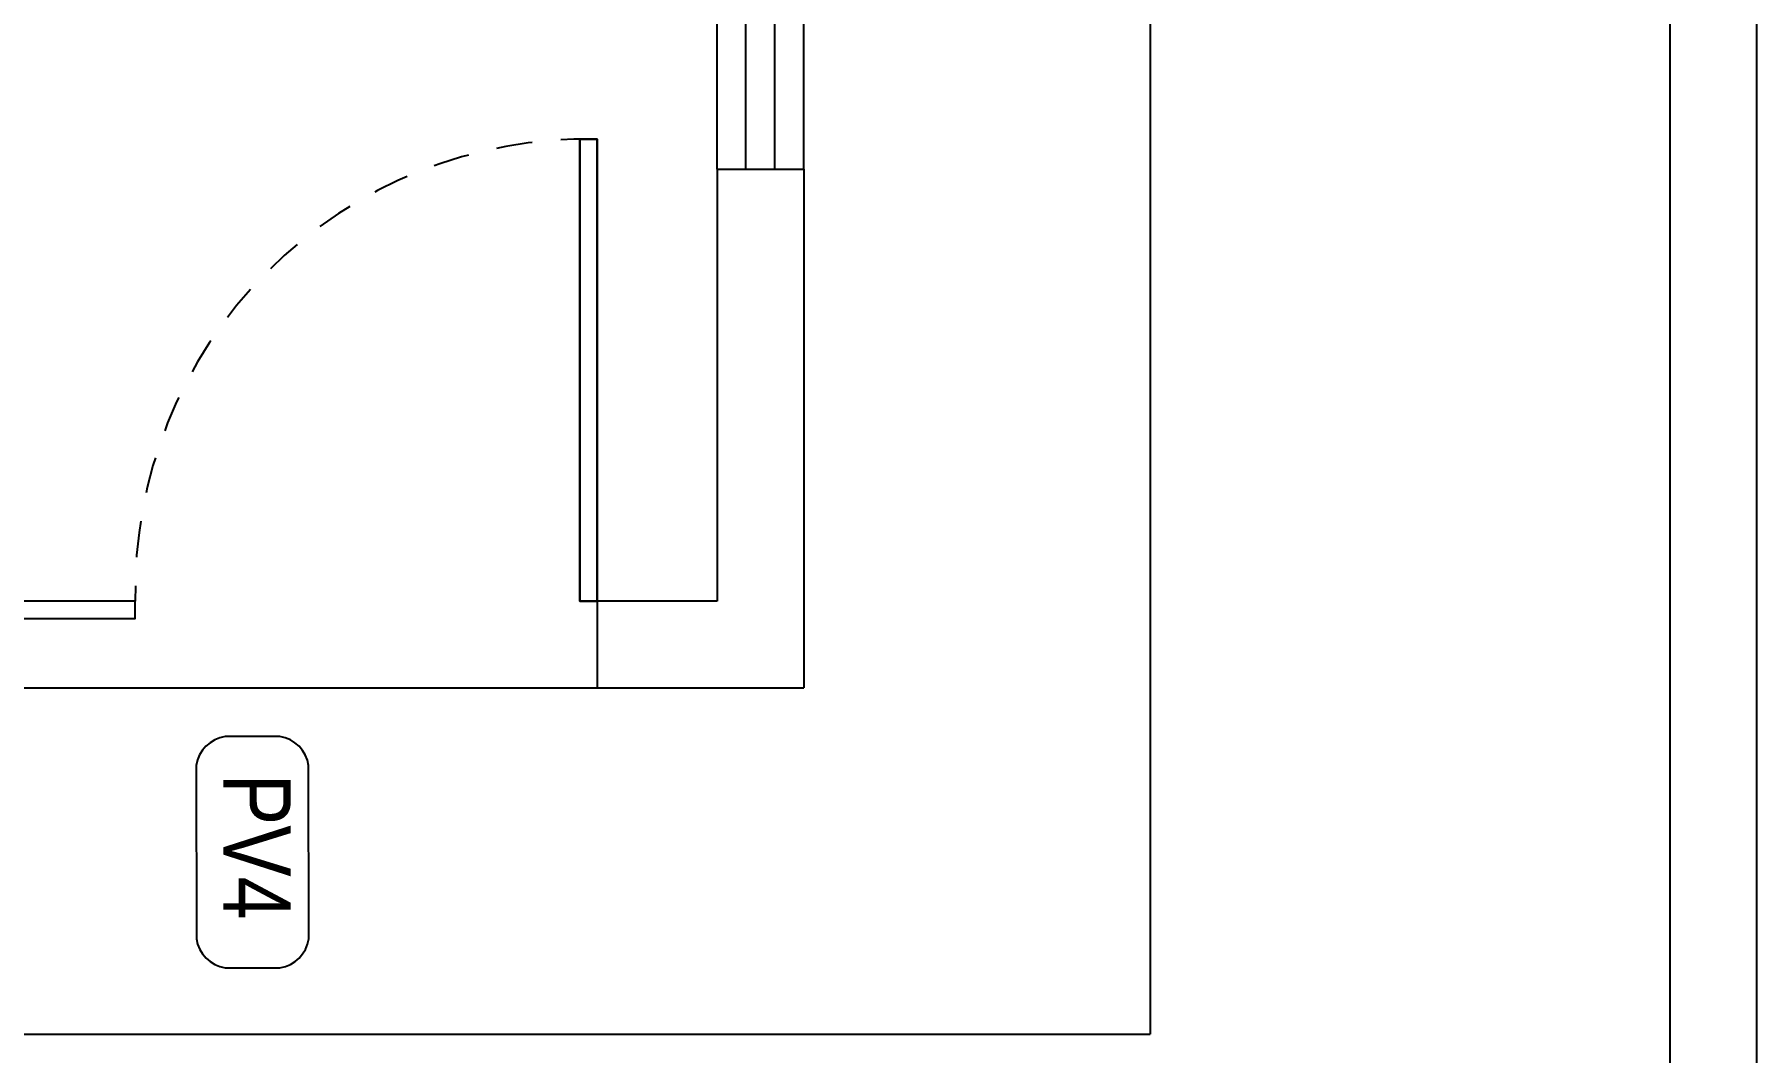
# Model space of a CAD drawing. Header units: millimetres. Extents: x 3923 to 4120, y 744 to 867.
# Drawn here: x 3936.19 to 3942.16, y 824.61 to 828.14 of the extents above; entities that cross this region are included whole.
import ezdxf
from ezdxf.enums import TextEntityAlignment as Align

# ---------------------------------------------------------------- set-up
doc = ezdxf.new("R2010")
doc.units = ezdxf.units.MM
doc.linetypes.add('HIDDEN2', pattern=[0.1875, 0.125, -0.0625])
doc.layers.add('-HIDRO', color=8, linetype='Continuous')
doc.styles.add('F2', font='ARIALN.TTF')

msp = doc.modelspace()

# ---------------------------------------------------------------- linework, layer by layer
at = {"layer": '-HIDRO', "linetype": 'Continuous'}
for p, q in [((3942.159, 860.4978), (3942.159, 810.4978)), ((3941.859, 860.1978), (3941.859, 810.7978)), ((3940.059, 850.8886), (3940.059, 824.6778)), ((3938.559, 827.6745), (3938.559, 831.6745)), ((3938.659, 827.6745), (3938.659, 831.6745)), ((3938.759, 827.6745), (3938.759, 831.6745)), ((3938.859, 827.6745), (3938.859, 831.6745)), ((3938.559, 827.6745), (3938.559, 826.1778)), ((3938.559, 827.6745), (3938.859, 827.6745)), ((3938.859, 827.6745), (3938.859, 825.8778)), ((3938.559, 826.1778), (3938.1433, 826.1778)), ((3938.1433, 826.1778), (3938.1433, 825.8778)), ((3935.7443, 825.8778), (3938.1433, 825.8778)), ((3938.1433, 825.8778), (3938.859, 825.8778)), ((3935.959, 824.6778), (3940.059, 824.6778))]:
    msp.add_line(p, q, dxfattribs=at)
for points in [[(3938.1433, 826.1778), (3938.1433, 827.7778), (3938.0833, 827.7778), (3938.0833, 826.1778)], [(3938.0833, 826.1778), (3938.0833, 827.7778), (3938.1433, 827.7778), (3938.1433, 826.1778)], [(3938.1433, 826.1778), (3938.1433, 827.7778), (3938.0833, 827.7778), (3938.0833, 826.1778)], [(3935.7443, 826.1778), (3935.7443, 826.1178), (3936.5443, 826.1178), (3936.5443, 826.1778)]]:
    msp.add_lwpolyline(points, close=True, dxfattribs=at)
msp.add_lwpolyline([(3937.045, 824.908, 0.331371), (3937.145, 825.008), (3937.1444, 825.6085, 0.332506), (3937.045, 825.7086), (3936.8557, 825.7086, 0.330378), (3936.7551, 825.6086), (3936.7557, 825.008, 0.331371), (3936.8557, 824.908)], format="xyb", close=True, dxfattribs=at)
at = {"layer": '-HIDRO', "linetype": 'HIDDEN2'}
msp.add_arc((3938.1091, 826.213), 1.5652, 88.74639, 181.28629, dxfattribs=at)

# ---------------------------------------------------------------- texts
at = {"layer": '-HIDRO', "linetype": 'Continuous', "style": 'F2'}
msp.add_text('PV4', height=0.23318, rotation=270, dxfattribs=at).set_placement((3937.0824, 825.5796, 3.424), align=Align.TOP_LEFT)

doc.saveas('drawing.dxf')
